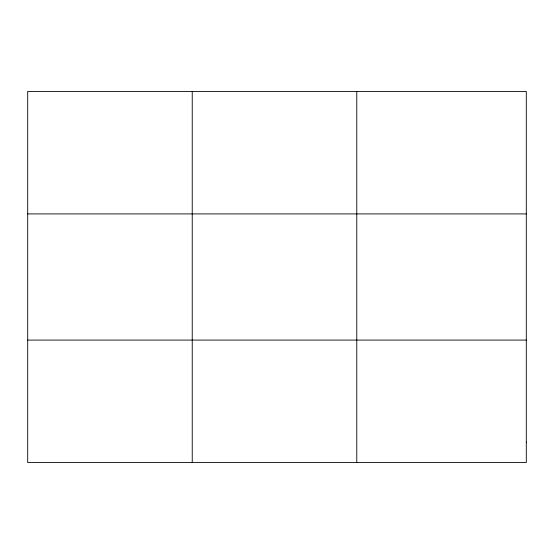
<?xml version="1.0" encoding="UTF-8"?>
<svg xmlns="http://www.w3.org/2000/svg" width="554" height="554" viewBox="0 0 554 554"><rect width="100%" height="100%" fill="white"/><g stroke="black" fill="none" stroke-linecap="round" stroke-linejoin="round"><path stroke-width="0.83" d="M192.238 462.548L192.238 91.452M356.776 462.548L356.776 91.452M27.7 213.913L526.3 213.913M27.7 340.087L526.3 340.087M526.3 442.134L526.3 462.548L27.7 462.548L27.7 91.452L526.3 91.452L526.3 442.134"/></g></svg>
